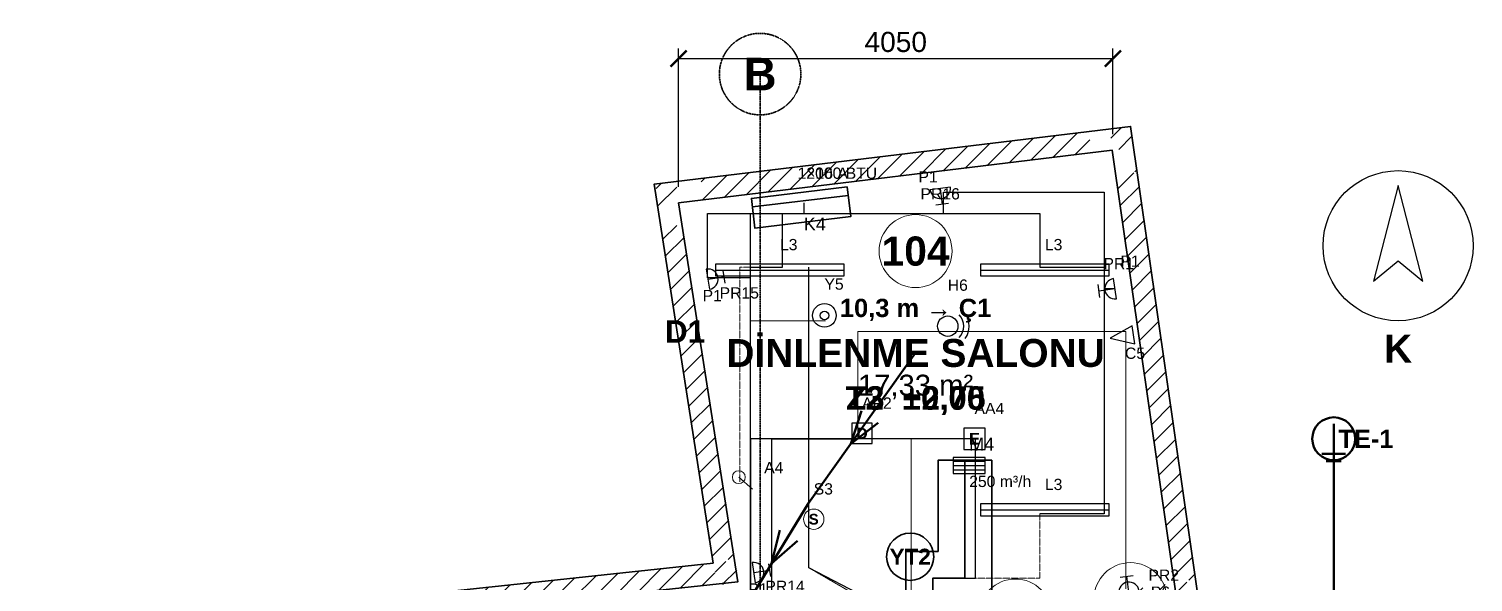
# Model space of a CAD drawing. Header units: millimetres. Extents: x -1449 to 13796, y -1194 to 14122.
# Drawn here: x -220 to 13250, y 8963 to 14122 of the extents above; entities that cross this region are included whole.
import ezdxf
from ezdxf.enums import TextEntityAlignment as Align

# ---------------------------------------------------------------- set-up
doc = ezdxf.new("R2010")
doc.units = ezdxf.units.MM
doc.linetypes.add('DASHDOT', pattern=[3.556, 2.54, -0.508, 0, -0.508])
doc.linetypes.add('DASHED', pattern=[1.524, 1.27, -0.254])
for name, color, linetype, lineweight in [('A-DUVAR-MEVCUT', 8, 'Continuous', 35), ('A-KESIT-HAT', 1, 'DASHDOT', 35), ('A-MAHAL', 6, 'Continuous', 18), ('A-TAVAN-SINIR', 150, 'Continuous', 25), ('A-TAVAN-YAZI', 150, 'Continuous', 13), ('A-YANGIN-EKIP', 1, 'Continuous', 35), ('A-YANGIN-KACIS', 3, 'Continuous', 50), ('A-YAZI', 8, 'Continuous', 13), ('A-ZEMIN-SINIR', 30, 'Continuous', 25), ('A-ZEMIN-YAZI', 30, 'Continuous', 13), ('E-AYD-ACIL', 3, 'Continuous', 25), ('E-AYD-ANAHTAR', 2, 'Continuous', 18), ('E-AYD-ARMATUR', 2, 'Continuous', 25), ('E-AYD-LINYE', 2, 'Continuous', 25), ('E-AYD-SORTI', 2, 'DASHED', 18), ('E-KUVVET-CIHAZ', 5, 'Continuous', 25), ('E-KUVVET-LINYE', 5, 'Continuous', 25), ('E-KUVVET-PRIZ', 5, 'Continuous', 25), ('E-TOPRAK-ELEKTROT', 3, 'Continuous', 50), ('E-TOPRAK-SERIT', 3, 'Continuous', 50), ('E-TOPRAK-YAZI', 3, 'Continuous', 13), ('E-ZAYIF-KAMERA', 6, 'Continuous', 25), ('E-ZAYIF-LINYE', 6, 'DASHED', 13), ('E-ZAYIF-SES', 6, 'Continuous', 25), ('E-ZAYIF-TAVA', 6, 'Continuous', 18), ('E-ZAYIF-VERI', 6, 'Continuous', 25), ('E-ZAYIF-YANGIN', 1, 'Continuous', 25), ('G-KUZEY', 7, 'Continuous', 25), ('G-OLCU', 7, 'Continuous', 13), ('M-HAVA-BESLEME', 3, 'Continuous', 35), ('M-HAVA-BRANSMAN', 3, 'DASHED', 18), ('M-HAVA-MENFEZ', 3, 'Continuous', 25), ('M-KLIMA-BAKIR', 4, 'Continuous', 25), ('M-KLIMA-DRENAJ', 4, 'DASHED', 18), ('M-KLIMA-IC', 4, 'Continuous', 35)]:
    doc.layers.add(name, color=color, linetype=linetype, lineweight=lineweight)
doc.styles.add('GYM', font='arial.ttf')
doc.styles.add('GYM-B', font='arialbd.ttf')
doc.dimstyles.new('GYM-75', dxfattribs={"dimscale": 75, "dimtxt": 2.5, "dimasz": 2, "dimexe": 1.25, "dimexo": 2, "dimgap": 0.8, "dimtad": 1, "dimdec": 0, "dimtxsty": 'GYM', "dimblk": 'ARCHTICK', "dimcen": 2.5, "dimclrt": 7, "dimazin": 3, "dimtfac": 1, "dimtmove": 0, "dimatfit": 3})

# ---------------------------------------------------------------- blocks, each defined once
blk = doc.blocks.new('G_KUZEY')
blk.add_lwpolyline([(0, 560), (-230, -330), (0, -140), (230, -330)], close=True)
blk.add_circle((0, 0), 700)
at = {"style": 'GYM-B'}
blk.add_text('K', height=260, dxfattribs=at).set_placement((0, -960), align=Align.MIDDLE_CENTER)
blk = doc.blocks.new('_ARCHTICK')
at = {"color": 0, "linetype": 'BYBLOCK', "const_width": 0.15}
blk.add_lwpolyline([(-0.5, -0.5), (0.5, 0.5)], dxfattribs=at)
blk = doc.blocks.new('M_MENFEZ_BESLEME')
for p, q in [((-150, 40), (150, 40)), ((-150, 0), (150, 0)), ((-150, -40), (150, -40))]:
    blk.add_line(p, q)
blk.add_lwpolyline([(-150, -75), (150, -75), (150, 75), (-150, 75)], close=True)
at = {"style": 'GYM'}
for tag, p, height in [('KOD', (0, 140), 120), ('DEBI', (0, -200), 105)]:
    blk.add_attdef(tag, p, '', height=height, dxfattribs=at)
blk = doc.blocks.new('M_KLIMA_IC')
blk.add_line((-450, -60), (450, -60))
blk.add_lwpolyline([(-450, -140), (450, -140), (450, 140), (-450, 140)], close=True)
at = {"style": 'GYM'}
for tag, p, height in [('KOD', (0, 215), 120), ('KAPASITE', (0, -270), 105)]:
    blk.add_attdef(tag, p, '', height=height, dxfattribs=at)
blk = doc.blocks.new('E_ARMATUR_LINEER')
blk.add_line((-600, 0), (600, 0))
blk.add_lwpolyline([(-600, -55), (600, -55), (600, 55), (-600, 55)], close=True)
at = {"style": 'GYM'}
blk.add_attdef('LINYE', (0, 185), '', height=105, dxfattribs=at)
blk = doc.blocks.new('E_ACIL')
blk.add_lwpolyline([(-100, -100), (100, -100), (100, 100), (-100, 100)], close=True)
at = {"style": 'GYM-B'}
blk.add_text('E', height=110, dxfattribs=at).set_placement((0, 0), align=Align.MIDDLE_CENTER)
at = {"style": 'GYM'}
blk.add_attdef('KOD', (0, 230), '', height=105, dxfattribs=at)
blk = doc.blocks.new('E_ANAHTAR')
blk.add_line((0, 0), (130, 110))
blk.add_circle((0, 0), 60)
at = {"style": 'GYM'}
blk.add_attdef('KOD', (0, 240), '', height=105, dxfattribs=at)
blk = doc.blocks.new('E_SENSOR')
blk.add_circle((0, 0), 95)
at = {"style": 'GYM-B'}
blk.add_text('S', height=100, dxfattribs=at).set_placement((0, 0), align=Align.MIDDLE_CENTER)
at = {"style": 'GYM'}
blk.add_attdef('KOD', (0, 230), '', height=105, dxfattribs=at)
blk = doc.blocks.new('E_PRIZ')
for p, q in [((-60, 150), (60, 150)), ((0, 0), (0, 150)), ((-95, 0), (95, 0))]:
    blk.add_line(p, q)
blk.add_arc((0, 0), 95, 0, 180)
at = {"style": 'GYM'}
for tag, p in [('KOD', (195, 80)), ('LINYE', (195, -80))]:
    blk.add_attdef(tag, p, '', height=105, dxfattribs=at)
blk = doc.blocks.new('E_KAMERA')
blk.add_lwpolyline([(-110, -85), (110, 0), (-110, 85)], close=True)
at = {"style": 'GYM'}
blk.add_attdef('KOD', (0, 210), '', height=105, dxfattribs=at)
blk = doc.blocks.new('E_HOPARLOR')
blk.add_circle((0, 0), 95)
for radius, start, end in [(150, -45, 45), (200, -35, 35)]:
    blk.add_arc((0, 0), radius, start, end)
at = {"style": 'GYM'}
blk.add_attdef('KOD', (0, 330), '', height=105, dxfattribs=at)
blk = doc.blocks.new('E_VERI')
blk.add_lwpolyline([(-95, -95), (95, -95), (95, 95), (-95, 95)], close=True)
at = {"style": 'GYM-B'}
blk.add_text('D', height=105, dxfattribs=at).set_placement((0, 0), align=Align.MIDDLE_CENTER)
at = {"style": 'GYM'}
blk.add_attdef('KOD', (0, 230), '', height=105, dxfattribs=at)
blk = doc.blocks.new('E_DEDEKTOR')
for radius in [110, 40]:
    blk.add_circle((0, 0), radius)
at = {"style": 'GYM'}
blk.add_attdef('KOD', (0, 240), '', height=105, dxfattribs=at)

msp = doc.modelspace()

# ---------------------------------------------------------------- hatches: boundary and pattern name
at = {"layer": 'A-DUVAR-MEVCUT'}
h = msp.add_hatch(dxfattribs=at)
h.set_pattern_fill('ANSI31', scale=40)
h.paths.add_polyline_path([(11012, 4959), (11563, 1104), (11761, 1132.3), (11210, 4987.3)])
h.paths.add_polyline_path([(11353, 1093), (11563, 1104), (11533, 1314), (11735, 1314), (11773, 1048.3), (11773, 914.7), (11377.4, 894), (11353, 894)])
h.paths.add_polyline_path([(11563, 1104), (10456, 1046), (10466.5, 846.3), (11573.5, 904.3)])
h.paths.add_polyline_path([(10432.3, 1256), (10456, 1046), (10666, 1057), (10666, 856.7), (10278.4, 836.4), (10275.5, 862.3), (10246, 838.7), (10246, 1256)])
h.paths.add_polyline_path([(10456, 1046), (10400, 1542), (10201.3, 1519.6), (10257.3, 1023.6)])
h.paths.add_polyline_path([(10190, 1332), (10190, 1534.6), (10400, 1542), (10423.7, 1332)])
h.paths.add_polyline_path([(10400, 1542), (10116, 1532), (10123, 1332.1), (10407, 1342.1)])
h.paths.add_polyline_path([(10326, 1322), (10129.9, 1322), (10116, 1532), (10326, 1539.4)])
h.paths.add_polyline_path([(10116, 1532), (10150, 1018), (10349.6, 1031.2), (10315.6, 1545.2)])
h.paths.add_polyline_path([(9940, 850.4), (10150, 1018), (10136.1, 1228), (10360, 1228), (10360, 840.7), (10278.4, 836.4), (10275.5, 862.3), (10207.5, 808), (9940, 808)])
h.paths.add_polyline_path([(10150, 1018), (9527.5, 521.1), (9652.2, 364.8), (10274.8, 861.7)])
h.paths.add_polyline_path([(9317.5, 322.8), (9531, 498), (9527.5, 521.1), (9737.5, 688.7), (9737.5, 408.7), (9618.5, 311.1), (9317.5, 311.1)])
h.paths.add_polyline_path([(9527.5, 521.1), (9531, 498), (9728.7, 528.2), (9725.2, 551.3)])
h.paths.add_polyline_path([(9321, 325.7), (9531, 498), (9527.5, 521.1), (9741, 691.5), (9741, 411.6), (9590.4, 288), (9321, 288)])
h.paths.add_polyline_path([(9531, 498), (8924, 0), (9050.9, -154.6), (9657.9, 343.4)])
h.paths.add_polyline_path([(9134, -86.4), (8995.5, -200), (8714, -200), (8714, 0), (8924, 0), (9134, 172.3)])
h.paths.add_polyline_path([(8924, 0), (3241, 0), (3241, -200), (8924, -200)])
h.paths.add_polyline_path([(3067.6, 210), (3241, 0), (3451, 0), (3451, -200), (3146.8, -200), (3031, -59.8), (3031, 210)])
h.paths.add_polyline_path([(3241, 0), (1957, 1555), (1802.8, 1427.7), (3086.8, -127.3)])
h.paths.add_polyline_path([(1858.6, 1345), (1957, 1555), (2130.4, 1345)])
h.paths.add_polyline_path([(1957, 1555), (1732, 1075), (1913.1, 990.1), (2138.1, 1470.1)])
h.paths.add_polyline_path([(1522, 904.1), (1522, 1106.3), (1732, 1075), (1830.4, 1285), (1942, 1285), (1942, 1051.8), (1854.4, 865), (1784.2, 865)])
h.paths.add_polyline_path([(1732, 1075), (579, 1247), (549.5, 1049.2), (1702.5, 877.2)])
h.paths.add_polyline_path([(557.3, 1457), (579, 1247), (789, 1215.7), (789, 1037), (631.2, 1037), (396, 1072.1), (369, 1333.3), (369, 1457)])
h.paths.add_polyline_path([(579, 1247), (0, 6840), (-198.9, 6819.4), (380.1, 1226.4)])
h.paths.add_polyline_path([(210, 6856.8), (0, 6840), (21.7, 6630), (-179.3, 6630), (-210, 6926.3), (-210, 7023.8), (116.8, 7050), (210, 7050)])
h.paths.add_polyline_path([(0, 6840), (1136, 6931), (1120, 7130.4), (-16, 7039.4)])
h.paths.add_polyline_path([(1094.8, 7141), (1136, 6931), (926, 6914.2), (926, 7141)])
h.paths.add_polyline_path([(1136, 6931), (853, 8372), (656.7, 8333.5), (939.7, 6892.5)])
h.paths.add_polyline_path([(1063, 8394.5), (853, 8372), (894.2, 8162), (690.4, 8162), (643, 8403.5), (643, 8550.7), (935.7, 8582), (1063, 8582)])
h.paths.add_polyline_path([(853, 8372), (6392, 8965), (6370.7, 9163.9), (831.7, 8570.9)])
h.paths.add_polyline_path([(6359.2, 9175), (6392, 8965), (6182, 8942.5), (6182, 9175)])
h.paths.add_polyline_path([(6392, 8965), (5840, 12499), (5642.4, 12468.1), (6194.4, 8934.1)])
h.paths.add_polyline_path([(6050, 12524.5), (5840, 12499), (5872.8, 12289), (5670.4, 12289), (5630, 12547.5), (5630, 12675), (5910.3, 12709), (6050, 12709)])
h.paths.add_polyline_path([(5840, 12499), (9885, 12990), (9860.9, 13188.5), (5815.9, 12697.5)])
h.paths.add_polyline_path([(9915.2, 12780), (9885, 12990), (9675, 12964.5), (9675, 13166), (9955.3, 13200), (10056.9, 13200), (10095, 12934.7), (10095, 12780)])
h.paths.add_polyline_path([(9885, 12990), (10491, 8771), (10689, 8799.4), (10083, 13018.4)])
h.paths.add_polyline_path([(10500.3, 8561), (10473, 8753), (10281, 8725.3), (10281, 8741.2), (10491, 8771), (10460.8, 8981), (10662.9, 8981), (10701, 8715.7), (10701, 8598.8), (10697.1, 8598.2), (10701, 8570.5), (10701, 8561)])
h.paths.add_polyline_path([(10491, 8771), (8314, 8462), (8342.1, 8264), (10519.1, 8573)])
h.paths.add_polyline_path([(8524, 8472.1), (8329, 8444), (8356.2, 8252), (8346.1, 8252), (8314, 8462), (8524, 8491.8)])
h.paths.add_polyline_path([(8314, 8462), (8485.6, 7338.9), (8683.3, 7369.1), (8511.7, 8492.2)])
h.paths.add_polyline_path([(8455.9, 7548.9), (8485.6, 7338.9), (8453.5, 7548.9)])
h.paths.add_polyline_path([(8485.6, 7338.9), (8329, 8444), (8131, 8415.9), (8287.6, 7310.9)])
h.paths.add_polyline_path([(8539, 8474.3), (8329, 8444), (8358.8, 8234), (8348.8, 8234), (8314, 8462), (8539, 8493.9)])
h.paths.add_polyline_path([(8329, 8444), (10473, 8753), (10444.5, 8951), (8300.5, 8642)])
h.paths.add_polyline_path([(10502.9, 8543), (10473, 8753), (10263, 8722.7), (10263, 8738.6), (10491, 8771), (10463.4, 8963), (10665.5, 8963), (10683, 8841), (10683, 8543)])
h.paths.add_polyline_path([(10473, 8753), (10996, 5080), (11194, 5108.2), (10671, 8781.2)])
h.paths.add_polyline_path([(11024.7, 4870), (11012, 4959), (10786, 4926.8), (10786, 5050.2), (10996, 5080), (10966.1, 5290), (11168.1, 5290), (11206, 5023.9), (11206, 4870)])
h.paths.add_polyline_path([(10996, 5080), (8876.8, 4779), (8904.9, 4580.9), (11024.1, 4882)])
h.paths.add_polyline_path([(9086.8, 4685.1), (8895.3, 4657.9), (8876.8, 4779), (9086.8, 4808.8)])
h.paths.add_polyline_path([(8876.8, 4779), (8895.3, 4657.9), (9093, 4688.1), (9074.5, 4809.2)])
h.paths.add_polyline_path([(9105.3, 4687.8), (8895.3, 4657.9), (8876.8, 4779), (9105.3, 4811.4)])
h.paths.add_polyline_path([(8895.3, 4657.9), (11012, 4959), (10983.8, 5157), (8867.1, 4855.9)])
h.paths.add_polyline_path([(11042, 4749), (11012, 4959), (10802, 4929.1), (10802, 5052.4), (10996, 5080), (10983.3, 5169), (11185.3, 5169), (11222, 4911.6), (11222, 4910.1), (11221, 4910), (11222, 4903.3), (11222, 4749)])

# ---------------------------------------------------------------- linework, layer by layer
msp.add_lwpolyline([(11221, 4910), (11791.9, 915.7), (10278.4, 836.4), (10275.5, 862.3), (9742.7, 436.9), (9745.9, 415.6), (8995.5, -200), (3146.8, -200), (2004, 1184), (1849.9, 855.2), (396, 1072.1), (-220, 7023), (896.5, 7112.5), (614.7, 8547.6), (6162, 9141.5), (5610.5, 12672.6), (10055.1, 13212.1), (10717.5, 8601.1), (10697.1, 8598.2), (11222.2, 4910.1)], close=True, dxfattribs=at)
msp.add_lwpolyline([(853, 8372), (6392, 8965), (5840, 12499), (9885, 12990), (10491, 8771)], dxfattribs=at)
at = {"layer": 'A-KESIT-HAT'}
msp.add_line((6600, -700), (6600, 13700), dxfattribs=at)
msp.add_circle((6600, 13700), 380, dxfattribs=at)
at = {"layer": 'A-MAHAL'}
for centre in [(8050, 12050), (10054.2, 8805), (8981.2, 8652.2)]:
    msp.add_circle(centre, 340, dxfattribs=at)
at = {"layer": 'A-TAVAN-SINIR'}
msp.add_lwpolyline([(5550, 8520), (5550, 8874.9), (6392, 8965), (5840, 12499), (9885, 12990), (10491, 8771), (8722.6, 8520)], close=True, dxfattribs=at)
at = {"layer": 'A-YANGIN-EKIP'}
msp.add_circle((8000, 9200), 220, dxfattribs=at)
at = {"layer": 'A-YANGIN-KACIS'}
for p, q in [((7445.4, 10253.5), (7546.6, 10560)), ((7445.4, 10253.5), (7702.4, 10448.7)), ((6706.3, 9136.3), (6785, 9449.3)), ((6706.3, 9136.3), (6948.5, 9349.6))]:
    msp.add_line(p, q, dxfattribs=at)
msp.add_lwpolyline([(8050, 11100), (7050, 9700), (6550, 8880), (5000, 8100), (2600, 6500), (450, 4350)], dxfattribs=at)
at = {"layer": 'A-ZEMIN-SINIR'}
msp.add_lwpolyline([(5550, 8520), (5550, 8874.9), (6392, 8965), (5840, 12499), (9885, 12990), (10491, 8771), (8722.6, 8520)], close=True, dxfattribs=at)
at = {"layer": 'E-AYD-LINYE'}
for p, q in [((6810, 11900), (6810, 12400)), ((6810, 12400), (9210, 12400)), ((9210, 12400), (9210, 11900)), ((6510, 8400), (6510, 11900)), ((6510, 11900), (6810, 11900)), ((9210, 11900), (9810, 11900)), ((9810, 11900), (9810, 9600)), ((8610, 10300), (6510, 10300)), ((6510, 10300), (6510, 8500)), ((8610, 9000), (8610, 10300)), ((9810, 9600), (9210, 9600)), ((8210, 7200), (8210, 9000)), ((8210, 9000), (8610, 9000))]:
    msp.add_line(p, q, dxfattribs=at)
at = {"layer": 'E-AYD-SORTI'}
for p, q in [((6410, 9900), (6410, 11900)), ((6410, 11900), (6810, 11900)), ((9210, 9000), (9210, 9600)), ((8210, 7200), (8210, 9000)), ((8210, 9000), (9210, 9000))]:
    msp.add_line(p, q, dxfattribs=at)
at = {"layer": 'E-KUVVET-LINYE'}
for p, q in [((8310, 12400), (8310, 12600)), ((8310, 12600), (9810, 12600)), ((9810, 12600), (9810, 11700)), ((6110, 11800), (6110, 12400)), ((6110, 12400), (8310, 12400)), ((6510, 8400), (6510, 12400)), ((6510, 12400), (7010, 12400)), ((7010, 12400), (7010, 12500)), ((6510, 11800), (6110, 11800)), ((6510, 9100), (6510, 11800)), ((9810, 11700), (9910, 11700)), ((6710, 8600), (6710, 10300)), ((6710, 10300), (7510, 10300)), ((6510, 8600), (6510, 9100))]:
    msp.add_line(p, q, dxfattribs=at)
at = {"layer": 'E-TOPRAK-ELEKTROT'}
for p, q in [((11950, 10160), (11950, 10440)), ((11840, 10160), (12060, 10160)), ((11880, 10090), (12020, 10090))]:
    msp.add_line(p, q, dxfattribs=at)
msp.add_circle((11950, 10300), 200, dxfattribs=at)
at = {"layer": 'E-TOPRAK-SERIT'}
msp.add_lwpolyline([(11950, 10300), (11950, 7300), (11950, 4300), (11950, 1300)], dxfattribs=at)
at = {"layer": 'E-ZAYIF-LINYE'}
for p, q in [((6510, 8800), (6510, 11400)), ((6510, 11400), (7210, 11400)), ((7210, 11400), (6510, 11400)), ((6510, 11400), (6510, 8500))]:
    msp.add_line(p, q, dxfattribs=at)
at = {"layer": 'E-ZAYIF-TAVA'}
for p, q in [((7510, 10300), (7510, 11300)), ((7510, 11300), (8310, 11300)), ((8310, 11300), (10010, 11300)), ((10010, 11300), (10010, 8900)), ((8010, 10300), (7510, 10300)), ((8010, 7200), (8010, 10300))]:
    msp.add_line(p, q, dxfattribs=at)
at = {"layer": 'M-HAVA-BESLEME'}
msp.add_lwpolyline([(60, 6950), (1060, 6950), (1060, 7350), (1860, 7350), (1860, 4950), (4060, 4950), (4060, 7350), (7960, 7350), (7960, 9250), (8260, 9250), (8260, 10100), (8760, 10100), (8760, 8750), (8460, 8750), (8460, 6850), (4560, 6850), (4560, 4450), (1360, 4450), (1360, 6450), (560, 6450), (560, 6300), (60, 6300)], close=True, dxfattribs=at)
msp.add_lwpolyline([(310, 6300), (310, 6700), (1310, 6700), (1310, 7100), (1610, 7100), (1610, 4700), (4310, 4700), (4310, 7100), (8210, 7100), (8210, 9000), (8510, 9000), (8510, 10100)], dxfattribs=at)
at = {"layer": 'M-HAVA-BRANSMAN'}
for p in [(8510, 10050), (8550, 10050)]:
    msp.add_line(p, (8550, 10050), dxfattribs=at)
at = {"layer": 'M-KLIMA-BAKIR'}
msp.add_lwpolyline([(7050, 11900), (7050, 9100), (8050, 8580), (9450, 7620), (11200, 6300), (11900, 6100)], dxfattribs=at)
at = {"layer": 'M-KLIMA-DRENAJ'}
msp.add_lwpolyline([(7050, 11900), (7050, 9100), (8050, 8520), (9400, 7560), (11100, 6200), (11600, 5900)], dxfattribs=at)

# ---------------------------------------------------------------- block references
at = {"layer": 'E-AYD-ACIL'}
msp.add_blockref('E_ACIL', (8600, 10300), dxfattribs=at).add_auto_attribs({'KOD': 'AA4'})
at = {"layer": 'E-AYD-ANAHTAR'}
ref = msp.add_blockref('E_ANAHTAR', (6401, 9942), dxfattribs=dict(at, rotation=278.9))
ref.add_attrib('KOD', 'A4', (6638.1, 9979.1), dxfattribs={"layer": '0', "height": 105, "style": 'GYM'})
msp.add_blockref('E_SENSOR', (7100, 9550), dxfattribs=at).add_auto_attribs({'KOD': 'S3'})
at = {"layer": 'E-AYD-ARMATUR'}
for p in [(6785, 11873), (9256, 11873), (9256, 9637)]:
    msp.add_blockref('E_ARMATUR_LINEER', p, dxfattribs=at).add_auto_attribs({'LINYE': 'L3'})
at = {"layer": 'E-KUVVET-CIHAZ'}
ref = msp.add_blockref('M_KLIMA_IC', (6982, 12456), dxfattribs=dict(at, rotation=186.9))
ref.add_attrib('KOD', 'K4', (7007.8, 12242.6), dxfattribs={"layer": '0', "height": 120, "style": 'GYM'})
ref.add_attrib('KAPASITE', '1×16 A', (6949.6, 12724), dxfattribs={"layer": '0', "height": 105, "style": 'GYM'})
at = {"layer": 'E-KUVVET-PRIZ'}
ref = msp.add_blockref('E_PRIZ', (8280, 12634), dxfattribs=dict(at, rotation=186.9))
ref.add_attrib('KOD', 'PR16', (8096, 12531.2), dxfattribs={"layer": '0', "height": 105, "style": 'GYM'})
ref.add_attrib('LINYE', 'P1', (8076.8, 12690), dxfattribs={"layer": '0', "height": 105, "style": 'GYM'})
ref = msp.add_blockref('E_PRIZ', (9909, 11699), dxfattribs=dict(at, rotation=98.2))
ref.add_attrib('KOD', 'PR1', (9802, 11880.6), dxfattribs={"layer": '0', "height": 105, "style": 'GYM'})
ref.add_attrib('LINYE', 'P1', (9960.4, 11903.4), dxfattribs={"layer": '0', "height": 105, "style": 'GYM'})
ref = msp.add_blockref('E_PRIZ', (6113, 11788), dxfattribs=dict(at, rotation=278.9))
ref.add_attrib('KOD', 'PR15', (6222.2, 11607.7), dxfattribs={"layer": '0', "height": 105, "style": 'GYM'})
ref.add_attrib('LINYE', 'P1', (6064.1, 11583), dxfattribs={"layer": '0', "height": 105, "style": 'GYM'})
ref = msp.add_blockref('E_PRIZ', (6540, 9052), dxfattribs=dict(at, rotation=278.9))
ref.add_attrib('KOD', 'PR14', (6649.2, 8871.7), dxfattribs={"layer": '0', "height": 105, "style": 'GYM'})
ref.add_attrib('LINYE', 'P1', (6491.1, 8847), dxfattribs={"layer": '0', "height": 105, "style": 'GYM'})
ref = msp.add_blockref('E_PRIZ', (10040, 8869), dxfattribs=dict(at, rotation=8.1))
ref.add_attrib('KOD', 'PR2', (10221.8, 8975.7), dxfattribs={"layer": '0', "height": 105, "style": 'GYM'})
ref.add_attrib('LINYE', 'P6', (10244.3, 8817.3), dxfattribs={"layer": '0', "height": 105, "style": 'GYM'})
at = {"layer": 'E-ZAYIF-KAMERA'}
ref = msp.add_blockref('E_KAMERA', (9973, 11253), dxfattribs=dict(at, rotation=188.2))
ref.add_attrib('KOD', 'C5', (10003, 11045.1), dxfattribs={"layer": '0', "height": 105, "style": 'GYM'})
at = {"layer": 'E-ZAYIF-SES'}
msp.add_blockref('E_HOPARLOR', (8350, 11350), dxfattribs=at).add_auto_attribs({'KOD': 'H6'})
at = {"layer": 'E-ZAYIF-VERI'}
msp.add_blockref('E_VERI', (7550, 10350), dxfattribs=at).add_auto_attribs({'KOD': 'AP2'})
at = {"layer": 'E-ZAYIF-YANGIN'}
msp.add_blockref('E_DEDEKTOR', (7200, 11450), dxfattribs=at).add_auto_attribs({'KOD': 'Y5'})
at = {"layer": 'G-KUZEY'}
msp.add_blockref('G_KUZEY', (12550, 12100), dxfattribs=at)
at = {"layer": 'M-HAVA-MENFEZ'}
msp.add_blockref('M_MENFEZ_BESLEME', (8550, 10050), dxfattribs=at).add_auto_attribs({'KOD': 'M4', 'DEBI': '250 m³/h'})
at = {"layer": 'M-KLIMA-IC'}
ref = msp.add_blockref('M_KLIMA_IC', (6982, 12456), dxfattribs=dict(at, rotation=186.9))
ref.add_attrib('KOD', 'K4', (7007.8, 12242.6), dxfattribs={"layer": '0', "height": 120, "style": 'GYM'})
ref.add_attrib('KAPASITE', '12000 BTU', (6949.6, 12724), dxfattribs={"layer": '0', "height": 105, "style": 'GYM'})

# ---------------------------------------------------------------- texts
at = {"layer": 'A-KESIT-HAT', "style": 'GYM-B'}
msp.add_text('B', height=304, dxfattribs=at).set_placement((6600, 13700), align=Align.MIDDLE_CENTER)
at = {"layer": 'A-MAHAL', "style": 'GYM-B'}
for s, height, p in [('104', 272, (8050, 12050)), ('D1', 210, (5900, 11300))]:
    msp.add_text(s, height=height, dxfattribs=at).set_placement(p, align=Align.MIDDLE_CENTER)
at = {"layer": 'A-TAVAN-YAZI', "style": 'GYM-B'}
msp.add_text('T2  +2,75', height=220, dxfattribs=at).set_placement((8050, 10680), align=Align.MIDDLE_CENTER)
at = {"layer": 'A-YANGIN-EKIP', "style": 'GYM-B'}
msp.add_text('YT2', height=150, dxfattribs=at).set_placement((8000, 9200), align=Align.MIDDLE_CENTER)
at = {"layer": 'A-YANGIN-KACIS', "style": 'GYM-B'}
msp.add_text('10,3 m → Ç1', height=170, dxfattribs=at).set_placement((8050, 11520), align=Align.MIDDLE_CENTER)
at = {"layer": 'A-YAZI'}
for s, height, style, p in [('DİNLENME SALONU', 260, 'GYM-B', (8050, 11100)), ('17,33 m²', 195, 'GYM', (8050, 10800))]:
    msp.add_text(s, height=height, dxfattribs=dict(at, style=style)).set_placement(p, align=Align.MIDDLE_CENTER)
at = {"layer": 'A-ZEMIN-YAZI', "style": 'GYM-B'}
msp.add_text('Z3  ±0,00', height=220, dxfattribs=at).set_placement((8050, 10680), align=Align.MIDDLE_CENTER)
at = {"layer": 'E-TOPRAK-YAZI', "style": 'GYM-B'}
msp.add_text('TE-1', height=170, dxfattribs=at).set_placement((12250, 10300), align=Align.MIDDLE_CENTER)

# ---------------------------------------------------------------- dimensions: what is measured, and where the dimension line sits
at = {"layer": 'G-OLCU'}
msp.add_linear_dim(base=(5840, 13845), p1=(5840, 12500), p2=(9890, 12990), dimstyle='GYM-75', dxfattribs=at).render()

doc.saveas('drawing.dxf')
